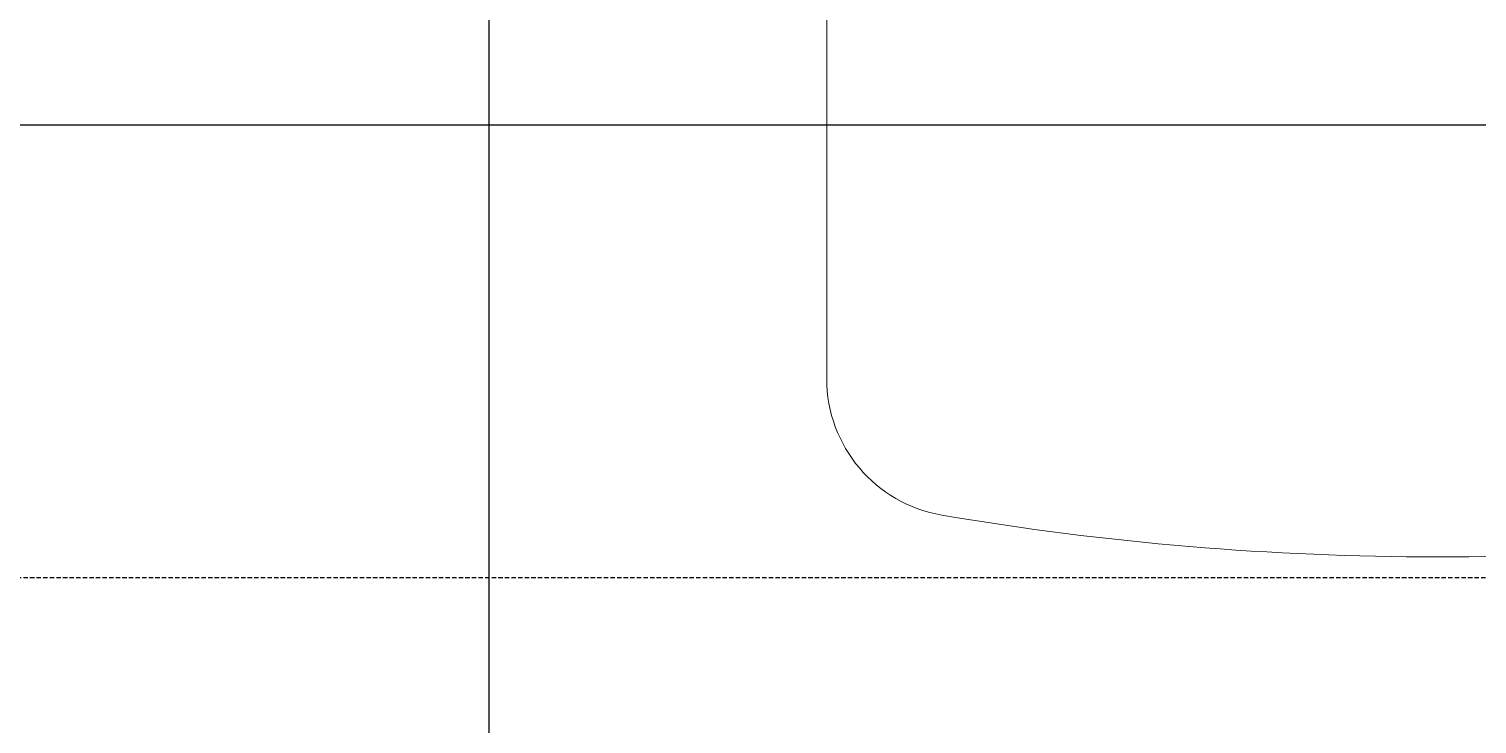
# Model space of a CAD drawing. Extents: x -12260 to 57327, y -29287 to 19916.
# Drawn here: x 26310 to 26833, y -3426 to -3175 of the extents above; entities that cross this region are included whole.
import ezdxf

# ---------------------------------------------------------------- set-up
doc = ezdxf.new("R2010")
doc.units = 0
doc.header["$LTSCALE"] = 0.25
doc.linetypes.add('DASHDOT', pattern=[25.4, 12.7, -6.35, 0, -6.35])
doc.linetypes.add('HIDDEN', pattern=[9.525, 6.35, -3.175])
doc.layers.add('01-First Floor-FUR$0$FALSE CEILING', color=251, linetype='Continuous')
for name, color, linetype, lineweight in [('01-First Floor-FUR$0$LOADING', 253, 'Continuous', 5), ('E-LITE-CLNG-CNDT', 6, 'DASHDOT', 35), ('E-POWR-FLOR-CNDT', 6, 'HIDDEN', 25)]:
    doc.layers.add(name, color=color, linetype=linetype, lineweight=lineweight)

# ---------------------------------------------------------------- blocks, each defined once
blk = doc.blocks.new('01-First Floor-FUR$0$GF21018-P')
at = {"color": 0}
blk.add_line((0.22049, 0.47563), (0.22049, 0.0675), dxfattribs=at)
for centre, radius, start, end in [((-0.0001, -0.52948), 1.06948, 80.36712, 99.63288), ((0.17049, 0.47563), 0.05, 0, 80.3671)]:
    blk.add_arc(centre, radius, start, end, dxfattribs=at)
blk = doc.blocks.new('01-First Floor-FUR')
at = {"layer": '01-First Floor-FUR$0$FALSE CEILING', "linetype": 'Continuous'}
for p, q in [((26476, -6810), (26476, -2810)), ((25876, -3210), (29376, -3210))]:
    blk.add_line(p, q, dxfattribs=at)
at = {"layer": '01-First Floor-FUR$0$LOADING', "extrusion": (2.24021e-05, 7.77426e-06, 1), "xscale": 1000, "yscale": 1000, "zscale": 1000, "rotation": 179.9985892349693}
blk.add_blockref('01-First Floor-FUR$0$GF21018-P', (26818.37, -2826.03, 0.46), dxfattribs=at)

msp = doc.modelspace()

# ---------------------------------------------------------------- linework, layer by layer
at = {"layer": 'E-POWR-FLOR-CNDT'}
msp.add_lwpolyline([(25999.74, -3479.18), (26105.47, -3373.45), (28228.51, -3373.45, 0.414214), (28328.51, -3273.45), (28328.51, -3057.49), (28452.26, -2933.74)], format="xyb", dxfattribs=at)

# ---------------------------------------------------------------- block references
at = {"layer": 'E-LITE-CLNG-CNDT'}
msp.add_blockref('01-First Floor-FUR', (0, 0), dxfattribs=at)

doc.saveas('drawing.dxf')
